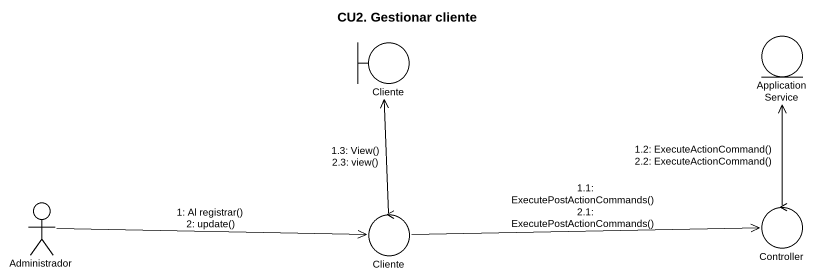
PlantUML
@startuml
title CU2. Gestionar cliente
entity ApplicationService
boundary Cliente
actor Administrador
control Controller
control "Cliente" as Cliente_2
Administrador -right-> Cliente_2 : 1: Al registrar()\n2: update()
Cliente_2 -right-> Controller : 1.1: ExecutePostActionCommands()\n2.1: ExecutePostActionCommands()
Controller -up-> ApplicationService : 1.2: ExecuteActionCommand()\n2.2: ExecuteActionCommand()
Cliente_2 -up-> Cliente : 1.3: View()\n2.3: view()
@enduml
